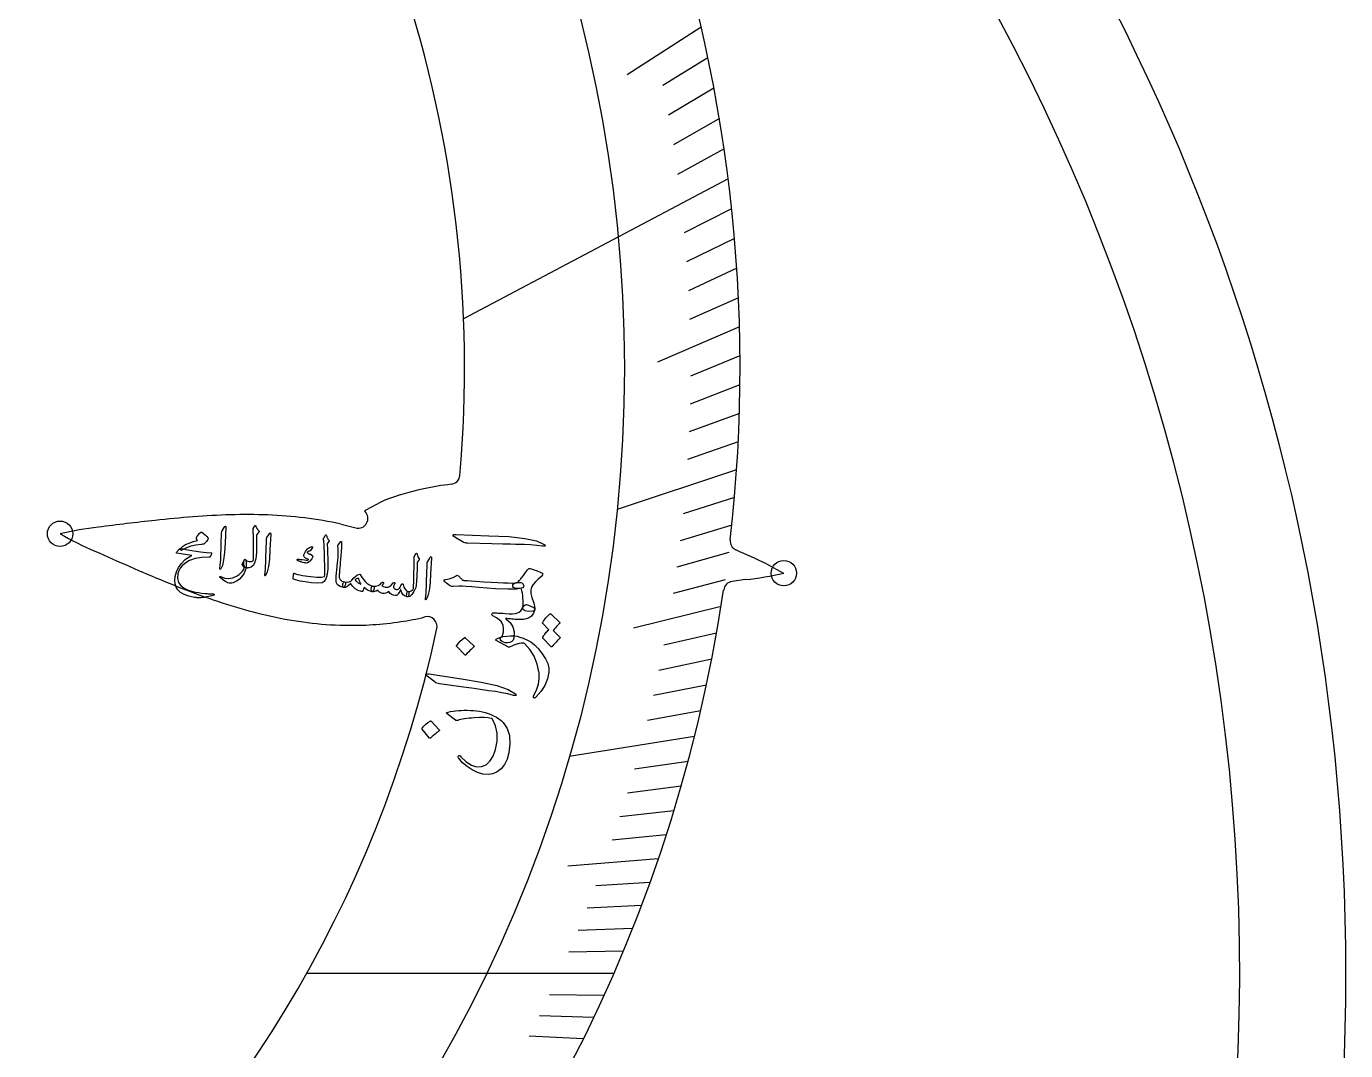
# Model space of a CAD drawing. Header units: millimetres. Extents: x -54 to 54, y -54 to 54.
# Drawn here: x 20.38 to 54, y -1.96 to 24.13 of the extents above; entities that cross this region are included whole.
import ezdxf

# ---------------------------------------------------------------- set-up
doc = ezdxf.new("R2010")
doc.units = ezdxf.units.MM
for name, color, linetype in [('CUT_INNER', 6, 'Continuous'), ('CUT_OUTER', 1, 'Continuous'), ('ENGRAVE', 7, 'Continuous'), ('ENGRAVE_FINE', 8, 'Continuous'), ('TEXT', 5, 'Continuous')]:
    doc.layers.add(name, color=color, linetype=linetype)

msp = doc.modelspace()

# ---------------------------------------------------------------- linework, layer by layer
at = {"layer": 'CUT_INNER'}
for points in [[(29.014, 11.775), (29.005, 11.784), (29.001, 11.788)], [(28.403, 11.45), (28.776, 11.355)], [(39.247, 10.437), (39.678, 10.206), (39.683, 10.203)], [(38.709, 10.038), (38.369, 9.994)]]:
    msp.add_lwpolyline(points, dxfattribs=at)
for centre, radius, start, end in [((0, 15.431), 31.549, 355.0235, 87.566), ((0, 0), 51.3, 291.4933, 58.0829), ((0.001, 15.431), 38.568, 353.4773, 45.9517), ((31.838, 6.459), 6.041, 95.9538, 102.6753), ((31.181, 12.716), 0.25, 276.9408, 354.9023), ((31.887, 5.798), 6.698, 101.8422, 110.7304), ((28.837, 11.598), 0.25, 255.794, 45.0551), ((32.031, 6.728), 5.897, 115.2392, 120.9133), ((30.345, -50.066), 61.974, 96.18505, 97.53532), ((27.103, -20.09), 31.823, 94.4545, 96.1963), ((26.179, -8.198), 19.896, 91.7006, 94.4626), ((26.01, -2.497), 14.192, 87.8666, 91.7006), ((26.121, 0.537), 11.156, 83.0197, 87.8581), ((26.317, 2.163), 9.518, 77.3428, 83.0024), ((23.107, 3.189), 8.232, 96.1998, 103.0784), ((25.345, 18.321), 8.211, 240.037, 246.9241), ((50.875, 74.256), 69.694, 245.63835, 246.44104), ((38.568, 11.022), 0.25, 173.4981, 245.8396), ((22.704, -24.788), 38.917, 64.8435, 66.1086), ((40.171, 49.614), 42.828, 246.3909, 247.6861), ((37.82, 18.222), 8.232, 276.1998, 283.0784), ((0, 15.431), 38.569, 271.9631, 351.5638), ((33.296, 32.845), 24.704, 247.672, 249.9042), ((38.401, 9.746), 0.25, 97.3264, 173.9531), ((30.51, 25.229), 16.595, 249.9002, 253.1912), ((29.314, 21.272), 12.461, 253.1952, 257.5371), ((28.827, 19.079), 10.215, 257.55, 262.8185), ((29.28, 13.896), 4.97, 277.4748, 284.6574), ((30.598, 8.845), 0.25, 347.8711, 104.0413), ((0, 15.43), 31.549, 272.4339, 347.8544), ((28.678, 17.919), 9.045, 262.8388, 268.8049), ((28.665, 17.37), 8.496, 268.8153, 278.542)]:
    msp.add_arc(centre, radius, start, end, dxfattribs=at)
at = {"layer": 'CUT_OUTER'}
msp.add_circle((0, 0), 54, dxfattribs=at)
at = {"layer": 'ENGRAVE'}
for points in [[(38.267, 20.248), (31.524, 16.68)], [(38.482, 12.836), (35.437, 11.821)], [(37.41, 6.045), (34.217, 5.529)], [(35.348, 0), (27.518, 0)]]:
    msp.add_lwpolyline(points, dxfattribs=at)
for centre, radius in [((0, 15.431), 35.621), ((21.243, 11.208), 0.324), ((39.684, 10.203), 0.324)]:
    msp.add_circle(centre, radius, dxfattribs=at)
at = {"layer": 'ENGRAVE_FINE'}
for points in [[(37.579, 24.115), (35.689, 22.903)], [(37.75, 23.336), (36.605, 22.628)], [(37.905, 22.56), (36.746, 21.87)], [(38.042, 21.786), (36.87, 21.115)], [(38.163, 21.015), (36.978, 20.363)], [(38.355, 19.485), (37.147, 18.871)], [(38.428, 18.726), (37.208, 18.131)], [(38.485, 17.971), (37.254, 17.396)], [(38.528, 17.222), (37.285, 16.666)], [(38.555, 16.477), (36.463, 15.583)], [(38.568, 15.737), (37.305, 15.222)], [(38.567, 15.003), (37.294, 14.508)], [(38.552, 14.275), (37.27, 13.8)], [(38.523, 13.553), (37.233, 13.098)], [(38.427, 12.127), (37.12, 11.714)], [(38.36, 11.423), (37.045, 11.031)], [(38.281, 10.726), (36.959, 10.356)], [(38.19, 10.036), (36.861, 9.687)], [(38.087, 9.353), (35.856, 8.805)], [(37.973, 8.677), (36.631, 8.37)], [(37.848, 8.008), (36.501, 7.723)], [(37.712, 7.346), (36.36, 7.083)], [(37.566, 6.692), (36.209, 6.45)], [(37.244, 5.406), (35.877, 5.208)], [(37.068, 4.774), (35.698, 4.598)], [(36.883, 4.15), (35.51, 3.996)], [(36.688, 3.534), (35.313, 3.401)], [(36.486, 2.925), (34.184, 2.741)], [(36.274, 2.325), (34.894, 2.236)], [(36.054, 1.732), (34.673, 1.665)], [(35.827, 1.147), (34.444, 1.102)], [(35.591, 0.569), (34.208, 0.547)], [(35.097, -0.561), (33.714, -0.539)], [(34.84, -1.115), (33.458, -1.071)], [(34.575, -1.661), (33.194, -1.594)]]:
    msp.add_lwpolyline(points, dxfattribs=at)
at = {"layer": 'TEXT'}
for points in [[(24.846, 10.935), (24.703, 10.92), (24.575, 10.892), (24.461, 10.851), (24.362, 10.797), (24.346, 10.788), (24.333, 10.784), (24.321, 10.785), (24.311, 10.79), (24.301, 10.806), (24.305, 10.827), (24.326, 10.852), (24.361, 10.88), (24.442, 10.93), (24.534, 10.971), (24.635, 11.006), (24.746, 11.032), (24.723, 11.081), (24.719, 11.093), (24.718, 11.104), (24.72, 11.115), (24.724, 11.126), (24.752, 11.165), (24.776, 11.197), (24.798, 11.221), (24.817, 11.239), (24.828, 11.247), (24.839, 11.251), (24.849, 11.25), (24.858, 11.244), (24.909, 11.205), (24.951, 11.169), (24.984, 11.136), (25.009, 11.106), (25.014, 11.097), (25.015, 11.086), (25.013, 11.074), (25.007, 11.06), (24.994, 11.038), (24.974, 11.013), (24.946, 10.983), (24.912, 10.95), (24.904, 10.945), (24.89, 10.941), (24.871, 10.938), (24.846, 10.935)], [(25.426, 11.366), (25.445, 11.393), (25.459, 11.401), (25.467, 11.391), (25.469, 11.363), (25.448, 10.972), (25.434, 10.732), (25.411, 10.542), (25.378, 10.402), (25.336, 10.313), (25.329, 10.306), (25.324, 10.302), (25.32, 10.302), (25.317, 10.306), (25.315, 10.311), (25.314, 10.317), (25.314, 10.325), (25.315, 10.333), (25.325, 10.402), (25.332, 10.474), (25.337, 10.552), (25.34, 10.634), (25.341, 10.655), (25.343, 10.713), (25.347, 10.807), (25.351, 10.938), (25.359, 11.228), (25.36, 11.243), (25.363, 11.257), (25.368, 11.27), (25.373, 11.28)], [(26.22, 11.414), (26.224, 11.413), (26.227, 11.41), (26.229, 11.405), (26.231, 11.399), (26.233, 11.39), (26.239, 11.379), (26.247, 11.364), (26.258, 11.345), (26.265, 11.336), (26.271, 11.326), (26.277, 11.318), (26.283, 11.309), (26.289, 11.3), (26.295, 11.293), (26.302, 11.285), (26.308, 11.279), (26.313, 11.27), (26.313, 11.259), (26.309, 11.248), (26.3, 11.235), (26.25, 11.179), (26.249, 11.158), (26.248, 11.131), (26.248, 11.1), (26.248, 11.064), (26.248, 11.023), (26.248, 10.976), (26.247, 10.925), (26.247, 10.868), (26.247, 10.811), (26.246, 10.759), (26.244, 10.712), (26.241, 10.669), (26.238, 10.631), (26.235, 10.597), (26.231, 10.567), (26.226, 10.543), (26.2, 10.46), (26.161, 10.398), (26.111, 10.357), (26.049, 10.337), (26.039, 10.336), (26.03, 10.335), (26.021, 10.334), (26.012, 10.335), (26.004, 10.335), (25.996, 10.336), (25.989, 10.337), (25.982, 10.339), (25.962, 10.349), (25.947, 10.367), (25.936, 10.394), (25.929, 10.429), (25.926, 10.466), (25.927, 10.498), (25.932, 10.525), (25.94, 10.548), (25.943, 10.552), (25.945, 10.554), (25.948, 10.556), (25.951, 10.556), (25.955, 10.555), (25.958, 10.553), (25.961, 10.551), (25.963, 10.548), (25.981, 10.531), (26.003, 10.518), (26.029, 10.509), (26.058, 10.503), (26.089, 10.502), (26.117, 10.504), (26.142, 10.51), (26.165, 10.52), (26.17, 10.567), (26.173, 10.658), (26.173, 10.79), (26.171, 10.966), (26.168, 11.161), (26.168, 11.187), (26.167, 11.211), (26.165, 11.235), (26.163, 11.257), (26.162, 11.268), (26.161, 11.278), (26.16, 11.287), (26.16, 11.295), (26.16, 11.302), (26.16, 11.308), (26.159, 11.313), (26.159, 11.317), (26.159, 11.325), (26.16, 11.333), (26.163, 11.339), (26.166, 11.345), (26.208, 11.408), (26.211, 11.411), (26.214, 11.413), (26.217, 11.414), (26.22, 11.414)], [(26.568, 11.197), (26.587, 11.223), (26.601, 11.232), (26.608, 11.222), (26.61, 11.194), (26.59, 10.802), (26.576, 10.562), (26.553, 10.373), (26.52, 10.233), (26.477, 10.143), (26.471, 10.136), (26.466, 10.133), (26.462, 10.133), (26.459, 10.136), (26.456, 10.141), (26.455, 10.148), (26.455, 10.155), (26.456, 10.164), (26.466, 10.232), (26.474, 10.305), (26.479, 10.382), (26.482, 10.464), (26.483, 10.486), (26.485, 10.544), (26.488, 10.638), (26.493, 10.768), (26.5, 11.059), (26.502, 11.074), (26.505, 11.088), (26.509, 11.1), (26.515, 11.111)], [(28.03, 11.16), (28.036, 11.142), (28.043, 11.124), (28.05, 11.108), (28.058, 11.092), (28.067, 11.077), (28.076, 11.063), (28.086, 11.05), (28.097, 11.037), (28.101, 11.031), (28.101, 11.024), (28.098, 11.016), (28.092, 11.008), (28.057, 10.964), (28.053, 10.96), (28.051, 10.956), (28.049, 10.952), (28.048, 10.95), (28.055, 10.818), (28.061, 10.699), (28.064, 10.594), (28.067, 10.5), (28.068, 10.42), (28.067, 10.353), (28.064, 10.299), (28.06, 10.258), (28.048, 10.181), (28.043, 10.156), (28.037, 10.132), (28.03, 10.108), (28.021, 10.084), (28.011, 10.06), (28, 10.036), (27.987, 10.012), (27.973, 9.989), (27.92, 9.959), (27.812, 9.949), (27.649, 9.96), (27.43, 9.991), (27.362, 10.003), (27.299, 10.017), (27.242, 10.031), (27.19, 10.046), (27.186, 10.048), (27.183, 10.052), (27.181, 10.056), (27.181, 10.061), (27.183, 10.086), (27.185, 10.108), (27.188, 10.128), (27.19, 10.145), (27.192, 10.161), (27.194, 10.175), (27.196, 10.187), (27.198, 10.197), (27.2, 10.203), (27.202, 10.206), (27.206, 10.206), (27.21, 10.204), (27.245, 10.187), (27.292, 10.172), (27.349, 10.158), (27.417, 10.145), (27.622, 10.115), (27.784, 10.101), (27.903, 10.103), (27.979, 10.122), (27.986, 10.17), (27.989, 10.258), (27.988, 10.387), (27.984, 10.557), (27.978, 10.727), (27.973, 10.856), (27.969, 10.943), (27.966, 10.989), (27.964, 11.002), (27.963, 11.014), (27.962, 11.025), (27.961, 11.035), (27.96, 11.044), (27.959, 11.053), (27.959, 11.06), (27.958, 11.066), (27.957, 11.08), (27.958, 11.092), (27.962, 11.104), (27.968, 11.114), (28.007, 11.17), (28.01, 11.174), (28.013, 11.176), (28.016, 11.177), (28.019, 11.176), (28.023, 11.173), (28.025, 11.17), (28.028, 11.165), (28.03, 11.16)], [(31.328, 11.103), (31.27, 11.142), (31.251, 11.17), (31.272, 11.186), (31.333, 11.191), (32.167, 11.154), (32.68, 11.133), (33.086, 11.09), (33.385, 11.024), (33.578, 10.935), (33.592, 10.922), (33.6, 10.911), (33.6, 10.902), (33.593, 10.895), (33.582, 10.89), (33.569, 10.888), (33.552, 10.887), (33.534, 10.889), (33.388, 10.909), (33.232, 10.923), (33.067, 10.932), (32.892, 10.935), (32.846, 10.937), (32.723, 10.94), (32.522, 10.946), (32.243, 10.953), (31.624, 10.967), (31.591, 10.97), (31.562, 10.976), (31.535, 10.984), (31.512, 10.996)], [(24.447, 10.808), (24.648, 10.771), (24.823, 10.744), (24.971, 10.728), (25.093, 10.722), (25.096, 10.722), (25.099, 10.721), (25.102, 10.72), (25.104, 10.718), (25.105, 10.715), (25.106, 10.713), (25.105, 10.709), (25.105, 10.706), (25.099, 10.692), (25.094, 10.679), (25.09, 10.668), (25.085, 10.657), (25.081, 10.648), (25.077, 10.64), (25.074, 10.633), (25.07, 10.627), (25.064, 10.618), (25.057, 10.612), (25.049, 10.608), (25.042, 10.607), (24.855, 10.601), (24.689, 10.573), (24.544, 10.523), (24.42, 10.45), (24.354, 10.394), (24.303, 10.333), (24.267, 10.265), (24.246, 10.191), (24.238, 10.071), (24.262, 9.969), (24.318, 9.885), (24.407, 9.818), (24.454, 9.795), (24.506, 9.774), (24.564, 9.754), (24.628, 9.737), (24.696, 9.722), (24.77, 9.708), (24.849, 9.697), (24.933, 9.687), (24.962, 9.684), (24.992, 9.682), (25.021, 9.68), (25.049, 9.678), (25.077, 9.676), (25.104, 9.675), (25.13, 9.674), (25.156, 9.673), (25.163, 9.672), (25.169, 9.67), (25.171, 9.665), (25.171, 9.658), (25.169, 9.65), (25.167, 9.645), (25.163, 9.641), (25.159, 9.639), (25.111, 9.627), (25.067, 9.616), (25.025, 9.607), (24.985, 9.599), (24.949, 9.592), (24.915, 9.587), (24.884, 9.582), (24.855, 9.579), (24.829, 9.578), (24.803, 9.577), (24.779, 9.576), (24.754, 9.577), (24.731, 9.577), (24.708, 9.579), (24.686, 9.582), (24.665, 9.585), (24.52, 9.618), (24.401, 9.661), (24.309, 9.714), (24.243, 9.776), (24.198, 9.849), (24.172, 9.93), (24.163, 10.019), (24.172, 10.117), (24.206, 10.235), (24.26, 10.346), (24.335, 10.45), (24.431, 10.548), (24.467, 10.577), (24.507, 10.603), (24.551, 10.628), (24.599, 10.65), (24.219, 10.71), (24.21, 10.715), (24.207, 10.723), (24.21, 10.733), (24.219, 10.745), (24.235, 10.763), (24.249, 10.779), (24.262, 10.793), (24.273, 10.805), (24.283, 10.815), (24.291, 10.824), (24.298, 10.83), (24.303, 10.834), (24.313, 10.834), (24.341, 10.829), (24.385, 10.82), (24.447, 10.808)], [(27.665, 10.88), (27.667, 10.879), (27.67, 10.877), (27.672, 10.875), (27.673, 10.872), (27.673, 10.869), (27.673, 10.867), (27.672, 10.864), (27.671, 10.861), (27.626, 10.782), (27.621, 10.774), (27.616, 10.768), (27.61, 10.765), (27.605, 10.763), (27.585, 10.76), (27.567, 10.755), (27.552, 10.748), (27.539, 10.739), (27.536, 10.733), (27.538, 10.727), (27.545, 10.719), (27.557, 10.71), (27.566, 10.706), (27.574, 10.702), (27.583, 10.698), (27.593, 10.694), (27.602, 10.69), (27.613, 10.686), (27.624, 10.683), (27.635, 10.68), (27.672, 10.657), (27.68, 10.621), (27.658, 10.571), (27.606, 10.508), (27.586, 10.49), (27.567, 10.477), (27.549, 10.468), (27.532, 10.463), (27.514, 10.462), (27.489, 10.464), (27.459, 10.469), (27.422, 10.478), (27.403, 10.483), (27.385, 10.488), (27.368, 10.493), (27.352, 10.499), (27.338, 10.506), (27.324, 10.512), (27.311, 10.518), (27.3, 10.523), (27.293, 10.529), (27.288, 10.534), (27.285, 10.54), (27.285, 10.546), (27.287, 10.552), (27.291, 10.556), (27.296, 10.558), (27.303, 10.558), (27.325, 10.556), (27.35, 10.554), (27.378, 10.551), (27.409, 10.547), (27.467, 10.54), (27.512, 10.537), (27.546, 10.538), (27.566, 10.542), (27.569, 10.543), (27.571, 10.545), (27.571, 10.548), (27.571, 10.552), (27.57, 10.555), (27.568, 10.557), (27.564, 10.56), (27.559, 10.562), (27.515, 10.58), (27.497, 10.588), (27.482, 10.598), (27.47, 10.608), (27.46, 10.62), (27.453, 10.633), (27.449, 10.647), (27.45, 10.66), (27.454, 10.673), (27.496, 10.757), (27.545, 10.82), (27.601, 10.861), (27.665, 10.88)], [(28.396, 11.006), (28.4, 11.01), (28.403, 11.013), (28.406, 11.014), (28.409, 11.014), (28.412, 11.011), (28.414, 11.004), (28.416, 10.994), (28.416, 10.979), (28.412, 10.859), (28.406, 10.749), (28.4, 10.648), (28.392, 10.556), (28.384, 10.477), (28.378, 10.407), (28.372, 10.345), (28.366, 10.291), (28.362, 10.245), (28.359, 10.207), (28.356, 10.178), (28.354, 10.156), (28.358, 10.09), (28.382, 10.039), (28.425, 10.001), (28.488, 9.979), (28.506, 9.971), (28.515, 9.958), (28.518, 9.94), (28.513, 9.917), (28.5, 9.881), (28.488, 9.855), (28.477, 9.841), (28.467, 9.837), (28.378, 9.862), (28.316, 9.908), (28.282, 9.975), (28.275, 10.062), (28.278, 10.102), (28.282, 10.143), (28.285, 10.184), (28.289, 10.225), (28.293, 10.265), (28.297, 10.306), (28.302, 10.347), (28.306, 10.389), (28.315, 10.467), (28.321, 10.538), (28.325, 10.601), (28.327, 10.657), (28.327, 10.71), (28.326, 10.767), (28.325, 10.828), (28.323, 10.893), (28.323, 10.904), (28.325, 10.915), (28.328, 10.924), (28.334, 10.931)], [(25.964, 10.548), (25.974, 10.527), (25.981, 10.504), (25.986, 10.476), (25.988, 10.446), (25.988, 10.414), (25.986, 10.382), (25.982, 10.35), (25.975, 10.318), (25.966, 10.285), (25.951, 10.248), (25.93, 10.207), (25.904, 10.161), (25.861, 10.099), (25.811, 10.047), (25.754, 10.005), (25.691, 9.972), (25.657, 9.96), (25.622, 9.952), (25.587, 9.948), (25.551, 9.949), (25.508, 9.96), (25.455, 9.988), (25.392, 10.031), (25.319, 10.091), (25.315, 10.096), (25.312, 10.101), (25.312, 10.106), (25.312, 10.112), (25.315, 10.116), (25.319, 10.118), (25.325, 10.118), (25.332, 10.115), (25.438, 10.076), (25.543, 10.066), (25.648, 10.086), (25.754, 10.136), (25.803, 10.17), (25.847, 10.209), (25.887, 10.251), (25.923, 10.298), (25.927, 10.306), (25.93, 10.315), (25.931, 10.325), (25.932, 10.337), (25.928, 10.352), (25.92, 10.372), (25.906, 10.394), (25.886, 10.421), (25.884, 10.425), (25.884, 10.43), (25.885, 10.435), (25.888, 10.441), (25.942, 10.548), (25.944, 10.552), (25.947, 10.554), (25.95, 10.556), (25.953, 10.556), (25.956, 10.555), (25.96, 10.553), (25.962, 10.551), (25.964, 10.548)], [(30.27, 10.631), (30.284, 10.655), (30.296, 10.675), (30.304, 10.689), (30.309, 10.698), (30.312, 10.704), (30.317, 10.708), (30.321, 10.71), (30.326, 10.71), (30.332, 10.708), (30.337, 10.704), (30.34, 10.699), (30.341, 10.691), (30.35, 10.656), (30.361, 10.623), (30.375, 10.593), (30.392, 10.567), (30.397, 10.558), (30.397, 10.549), (30.393, 10.54), (30.385, 10.531), (30.343, 10.487), (30.342, 10.465), (30.342, 10.443), (30.341, 10.421), (30.34, 10.4), (30.34, 10.38), (30.339, 10.36), (30.338, 10.34), (30.338, 10.32), (30.334, 10.14), (30.326, 10), (30.316, 9.9), (30.304, 9.839), (30.258, 9.733), (30.207, 9.657), (30.151, 9.611), (30.09, 9.596), (30.089, 9.596), (30.087, 9.597), (30.086, 9.597), (30.084, 9.597), (30.076, 9.607), (30.073, 9.628), (30.075, 9.66), (30.082, 9.703), (30.086, 9.719), (30.092, 9.73), (30.101, 9.736), (30.111, 9.738), (30.153, 9.74), (30.188, 9.749), (30.218, 9.766), (30.242, 9.791), (30.245, 9.824), (30.248, 9.862), (30.251, 9.904), (30.253, 9.952), (30.255, 10.003), (30.257, 10.059), (30.259, 10.12), (30.26, 10.184), (30.261, 10.247), (30.263, 10.304), (30.264, 10.355), (30.264, 10.399), (30.265, 10.437), (30.265, 10.468), (30.266, 10.493), (30.267, 10.511), (30.264, 10.603), (30.265, 10.612), (30.266, 10.62), (30.268, 10.626), (30.27, 10.631)], [(30.663, 10.589), (30.682, 10.616), (30.696, 10.624), (30.703, 10.614), (30.706, 10.586), (30.685, 10.195), (30.671, 9.955), (30.648, 9.765), (30.615, 9.625), (30.572, 9.536), (30.566, 9.529), (30.561, 9.525), (30.557, 9.525), (30.554, 9.529), (30.552, 9.534), (30.55, 9.54), (30.55, 9.548), (30.551, 9.557), (30.561, 9.625), (30.569, 9.698), (30.574, 9.775), (30.576, 9.857), (30.578, 9.878), (30.58, 9.936), (30.583, 10.03), (30.588, 10.161), (30.596, 10.451), (30.597, 10.466), (30.6, 10.48), (30.604, 10.493), (30.61, 10.504)], [(28.877, 10.178), (28.881, 10.179), (28.885, 10.179), (28.888, 10.177), (28.89, 10.173), (28.915, 10.127), (28.944, 10.081), (28.979, 10.035), (29.018, 9.99), (29.062, 9.948), (29.11, 9.914), (29.163, 9.888), (29.219, 9.87), (29.232, 9.865), (29.24, 9.856), (29.244, 9.843), (29.243, 9.826), (29.234, 9.782), (29.224, 9.751), (29.212, 9.733), (29.198, 9.728), (29.145, 9.741), (29.092, 9.764), (29.039, 9.797), (28.988, 9.84), (28.977, 9.801), (28.969, 9.773), (28.961, 9.753), (28.954, 9.744), (28.947, 9.739), (28.939, 9.736), (28.931, 9.735), (28.922, 9.736), (28.839, 9.763), (28.766, 9.806), (28.704, 9.863), (28.651, 9.935), (28.649, 9.938), (28.646, 9.939), (28.643, 9.938), (28.64, 9.935), (28.593, 9.889), (28.548, 9.857), (28.507, 9.84), (28.467, 9.837), (28.459, 9.839), (28.454, 9.845), (28.45, 9.854), (28.447, 9.866), (28.445, 9.899), (28.447, 9.927), (28.453, 9.95), (28.464, 9.966), (28.47, 9.972), (28.477, 9.976), (28.483, 9.978), (28.488, 9.979), (28.556, 9.975), (28.611, 9.982), (28.652, 9.999), (28.681, 10.027), (28.727, 10.085), (28.775, 10.13), (28.825, 10.161), (28.877, 10.178)], [(31.824, 10), (32.038, 9.985), (32.229, 9.972), (32.396, 9.963), (32.54, 9.956), (32.66, 9.953), (32.755, 9.952), (32.827, 9.954), (32.874, 9.959), (32.936, 9.967), (32.985, 9.963), (33.022, 9.946), (33.047, 9.916), (33.057, 9.883), (33.053, 9.855), (33.033, 9.833), (32.999, 9.817), (32.875, 9.799), (32.653, 9.796), (32.334, 9.808), (31.916, 9.836), (31.737, 9.852), (31.594, 9.864), (31.487, 9.871), (31.416, 9.875), (31.256, 9.867), (31.228, 9.867), (31.203, 9.87), (31.181, 9.877), (31.163, 9.887), (31.12, 9.922), (31.086, 9.95), (31.062, 9.97), (31.049, 9.982), (31.029, 10.005), (31.024, 10.022), (31.032, 10.034), (31.055, 10.04), (31.118, 10.047), (31.186, 10.066), (31.258, 10.096), (31.334, 10.139), (31.349, 10.147), (31.363, 10.149), (31.377, 10.146), (31.389, 10.137), (31.403, 10.123), (31.417, 10.11), (31.429, 10.098), (31.441, 10.087), (31.451, 10.076), (31.461, 10.066), (31.47, 10.057), (31.477, 10.049), (31.491, 10.037), (31.505, 10.028), (31.519, 10.022), (31.534, 10.02), (31.568, 10.018), (31.627, 10.014), (31.713, 10.008), (31.824, 10)], [(32.779, 9.864), (32.783, 9.904), (32.798, 9.934), (32.825, 9.952), (32.864, 9.96), (32.884, 9.964), (32.904, 9.974), (32.924, 9.99), (32.945, 10.013), (32.957, 10.027), (32.97, 10.043), (32.984, 10.061), (32.999, 10.08), (33.016, 10.101), (33.033, 10.123), (33.05, 10.147), (33.068, 10.173), (33.101, 10.221), (33.128, 10.258), (33.151, 10.286), (33.167, 10.303), (33.181, 10.314), (33.195, 10.32), (33.208, 10.322), (33.221, 10.319), (33.319, 10.289), (33.403, 10.26), (33.472, 10.232), (33.527, 10.205), (33.533, 10.199), (33.537, 10.191), (33.539, 10.181), (33.538, 10.168), (33.535, 10.152), (33.531, 10.14), (33.526, 10.131), (33.521, 10.125), (33.428, 10.051), (33.354, 9.98), (33.297, 9.912), (33.259, 9.846), (33.241, 9.776), (33.242, 9.688), (33.263, 9.583), (33.302, 9.46), (33.321, 9.401), (33.334, 9.35), (33.339, 9.308), (33.337, 9.275), (33.332, 9.259), (33.321, 9.248), (33.306, 9.24), (33.285, 9.235), (33.171, 9.228), (33.092, 9.241), (33.047, 9.275), (33.037, 9.33), (33.04, 9.386), (33.042, 9.443), (33.041, 9.503), (33.037, 9.563), (33.031, 9.626), (33.023, 9.69), (33.011, 9.755), (32.996, 9.821), (32.902, 9.816), (32.835, 9.822), (32.794, 9.838), (32.779, 9.864)], [(28.853, 10.063), (28.852, 10.065), (28.849, 10.066), (28.846, 10.067), (28.843, 10.068), (28.82, 10.064), (28.8, 10.058), (28.783, 10.05), (28.769, 10.038), (28.765, 10.033), (28.764, 10.029), (28.765, 10.025), (28.768, 10.021), (28.781, 10.007), (28.794, 9.994), (28.809, 9.982), (28.824, 9.97), (28.84, 9.958), (28.857, 9.948), (28.874, 9.938), (28.893, 9.928), (28.898, 9.926), (28.901, 9.925), (28.904, 9.925), (28.906, 9.926), (28.907, 9.928), (28.907, 9.93), (28.906, 9.933), (28.904, 9.936), (28.897, 9.949), (28.891, 9.962), (28.885, 9.977), (28.878, 9.992), (28.872, 10.009), (28.865, 10.026), (28.859, 10.044), (28.853, 10.063)], [(29.436, 9.954), (29.442, 9.962), (29.448, 9.968), (29.454, 9.972), (29.461, 9.974), (29.467, 9.975), (29.473, 9.973), (29.478, 9.969), (29.482, 9.963), (29.484, 9.956), (29.484, 9.947), (29.481, 9.938), (29.475, 9.927), (29.471, 9.922), (29.467, 9.916), (29.463, 9.911), (29.46, 9.905), (29.456, 9.899), (29.452, 9.893), (29.447, 9.888), (29.443, 9.882), (29.527, 9.846), (29.602, 9.845), (29.668, 9.878), (29.724, 9.945), (29.73, 9.953), (29.736, 9.959), (29.742, 9.963), (29.748, 9.965), (29.754, 9.966), (29.76, 9.964), (29.765, 9.961), (29.769, 9.956), (29.772, 9.949), (29.772, 9.942), (29.77, 9.933), (29.766, 9.924), (29.754, 9.902), (29.746, 9.883), (29.741, 9.868), (29.74, 9.856), (29.742, 9.838), (29.752, 9.822), (29.768, 9.809), (29.791, 9.798), (29.816, 9.791), (29.838, 9.79), (29.858, 9.793), (29.875, 9.802), (29.891, 9.818), (29.907, 9.843), (29.925, 9.878), (29.944, 9.922), (29.947, 9.927), (29.951, 9.931), (29.957, 9.932), (29.965, 9.932), (29.973, 9.93), (29.979, 9.926), (29.983, 9.922), (29.985, 9.916), (30.006, 9.847), (30.035, 9.794), (30.07, 9.757), (30.113, 9.738), (30.122, 9.732), (30.128, 9.722), (30.132, 9.708), (30.133, 9.689), (30.133, 9.669), (30.131, 9.652), (30.127, 9.636), (30.122, 9.622), (30.115, 9.61), (30.107, 9.601), (30.1, 9.597), (30.092, 9.596), (30.033, 9.614), (29.986, 9.651), (29.95, 9.706), (29.926, 9.78), (29.925, 9.784), (29.923, 9.785), (29.921, 9.784), (29.918, 9.781), (29.897, 9.738), (29.878, 9.704), (29.861, 9.677), (29.846, 9.658), (29.83, 9.645), (29.814, 9.637), (29.797, 9.632), (29.779, 9.631), (29.727, 9.642), (29.683, 9.664), (29.649, 9.696), (29.623, 9.739), (29.585, 9.713), (29.546, 9.695), (29.505, 9.688), (29.461, 9.689), (29.42, 9.699), (29.386, 9.716), (29.358, 9.74), (29.336, 9.771), (29.301, 9.748), (29.266, 9.734), (29.231, 9.727), (29.196, 9.729), (29.184, 9.737), (29.176, 9.759), (29.173, 9.793), (29.176, 9.839), (29.179, 9.853), (29.188, 9.863), (29.2, 9.869), (29.217, 9.87), (29.29, 9.871), (29.351, 9.885), (29.399, 9.913), (29.436, 9.954)], [(32.249, 9.169), (32.258, 9.182), (32.27, 9.191), (32.288, 9.195), (32.309, 9.195), (32.324, 9.194), (32.345, 9.193), (32.371, 9.191), (32.403, 9.188), (32.441, 9.186), (32.484, 9.183), (32.532, 9.18), (32.586, 9.176), (32.688, 9.17), (32.775, 9.171), (32.846, 9.178), (32.9, 9.192), (32.945, 9.213), (32.982, 9.243), (33.013, 9.283), (33.037, 9.33), (33.061, 9.374), (33.092, 9.399), (33.132, 9.405), (33.179, 9.391), (33.251, 9.357), (33.302, 9.327), (33.331, 9.3), (33.338, 9.278), (33.307, 9.181), (33.254, 9.107), (33.179, 9.056), (33.083, 9.028), (33.054, 9.025), (33.023, 9.022), (32.99, 9.021), (32.955, 9.019), (32.919, 9.019), (32.88, 9.021), (32.839, 9.023), (32.796, 9.028), (32.754, 9.033), (32.717, 9.037), (32.685, 9.04), (32.657, 9.043), (32.634, 9.045), (32.617, 9.047), (32.605, 9.048), (32.599, 9.049), (32.596, 9.049), (32.594, 9.049), (32.594, 9.048), (32.594, 9.046), (32.595, 9.044), (32.597, 9.041), (32.601, 9.038), (32.607, 9.034), (32.714, 8.943), (32.782, 8.833), (32.813, 8.705), (32.805, 8.559), (32.785, 8.5), (32.752, 8.458), (32.704, 8.434), (32.641, 8.426), (32.587, 8.431), (32.543, 8.442), (32.508, 8.458), (32.483, 8.481), (32.467, 8.505), (32.461, 8.527), (32.464, 8.547), (32.477, 8.565), (32.492, 8.58), (32.503, 8.593), (32.511, 8.605), (32.515, 8.616), (32.538, 8.711), (32.545, 8.796), (32.536, 8.869), (32.51, 8.932), (32.481, 8.971), (32.432, 9.015), (32.361, 9.065), (32.27, 9.12), (32.256, 9.13), (32.248, 9.141), (32.245, 9.154), (32.249, 9.169)], [(33.543, 8.918), (33.539, 8.923), (33.538, 8.929), (33.539, 8.937), (33.541, 8.946), (33.56, 8.977), (33.58, 9.008), (33.601, 9.036), (33.623, 9.064), (33.646, 9.09), (33.67, 9.116), (33.697, 9.14), (33.724, 9.164), (33.732, 9.168), (33.74, 9.169), (33.748, 9.167), (33.755, 9.162), (33.977, 8.948), (33.98, 8.943), (33.979, 8.936), (33.974, 8.928), (33.965, 8.918), (33.957, 8.912), (33.946, 8.901), (33.932, 8.886), (33.915, 8.867), (33.894, 8.843), (33.87, 8.814), (33.842, 8.781), (33.81, 8.744), (33.98, 8.573), (33.985, 8.566), (33.985, 8.558), (33.98, 8.549), (33.97, 8.539), (33.961, 8.531), (33.948, 8.517), (33.93, 8.499), (33.908, 8.476), (33.882, 8.447), (33.85, 8.413), (33.814, 8.373), (33.773, 8.327), (33.767, 8.323), (33.762, 8.322), (33.757, 8.323), (33.753, 8.328), (33.545, 8.547), (33.541, 8.552), (33.54, 8.558), (33.541, 8.566), (33.544, 8.575), (33.559, 8.602), (33.575, 8.628), (33.592, 8.653), (33.611, 8.676), (33.631, 8.698), (33.651, 8.72), (33.673, 8.74), (33.695, 8.759)], [(31.351, 8.334), (31.348, 8.338), (31.347, 8.345), (31.348, 8.352), (31.351, 8.361), (31.391, 8.417), (31.436, 8.469), (31.485, 8.515), (31.54, 8.558), (31.548, 8.561), (31.555, 8.562), (31.562, 8.56), (31.568, 8.555), (31.786, 8.348), (31.791, 8.341), (31.791, 8.333), (31.786, 8.325), (31.776, 8.316), (31.767, 8.308), (31.754, 8.296), (31.736, 8.279), (31.714, 8.258), (31.687, 8.232), (31.656, 8.201), (31.619, 8.164), (31.578, 8.123), (31.572, 8.117), (31.566, 8.115), (31.561, 8.116), (31.557, 8.121)], [(33.365, 7.042), (33.356, 7.033), (33.346, 7.027), (33.337, 7.023), (33.329, 7.022), (33.322, 7.023), (33.316, 7.027), (33.31, 7.032), (33.305, 7.039), (33.303, 7.046), (33.303, 7.054), (33.305, 7.064), (33.31, 7.074), (33.384, 7.224), (33.432, 7.372), (33.453, 7.517), (33.448, 7.658), (33.399, 7.884), (33.321, 8.085), (33.212, 8.259), (33.075, 8.407), (33.072, 8.409), (33.07, 8.411), (33.068, 8.413), (33.066, 8.414), (33.065, 8.415), (33.063, 8.416), (33.061, 8.417), (33.06, 8.417), (32.991, 8.421), (32.906, 8.405), (32.806, 8.371), (32.691, 8.317), (32.684, 8.316), (32.678, 8.316), (32.674, 8.317), (32.67, 8.318), (32.352, 8.488), (32.342, 8.501), (32.355, 8.518), (32.39, 8.538), (32.448, 8.561), (32.534, 8.587), (32.626, 8.602), (32.724, 8.608), (32.828, 8.603), (32.886, 8.594), (32.956, 8.575), (33.039, 8.546), (33.134, 8.507), (33.234, 8.452), (33.334, 8.374), (33.432, 8.273), (33.53, 8.149), (33.613, 8.02), (33.668, 7.898), (33.696, 7.786), (33.698, 7.683), (33.66, 7.509), (33.593, 7.344), (33.494, 7.188), (33.365, 7.042)], [(30.628, 7.554), (30.575, 7.599), (30.56, 7.629), (30.583, 7.642), (30.643, 7.64), (31.469, 7.509), (31.975, 7.429), (32.373, 7.34), (32.663, 7.24), (32.844, 7.13), (32.858, 7.115), (32.864, 7.103), (32.863, 7.094), (32.855, 7.088), (32.844, 7.085), (32.83, 7.084), (32.814, 7.085), (32.795, 7.089), (32.653, 7.125), (32.5, 7.157), (32.337, 7.185), (32.163, 7.208), (32.118, 7.215), (31.996, 7.232), (31.797, 7.261), (31.521, 7.3), (30.907, 7.384), (30.875, 7.391), (30.846, 7.4), (30.821, 7.412), (30.799, 7.426)], [(30.469, 6.226), (30.466, 6.231), (30.465, 6.237), (30.466, 6.245), (30.47, 6.253), (30.514, 6.306), (30.562, 6.354), (30.615, 6.396), (30.672, 6.434), (30.68, 6.437), (30.688, 6.437), (30.694, 6.435), (30.699, 6.429), (30.903, 6.208), (30.907, 6.201), (30.907, 6.194), (30.901, 6.186), (30.891, 6.178), (30.881, 6.171), (30.867, 6.16), (30.849, 6.145), (30.825, 6.125), (30.797, 6.102), (30.763, 6.073), (30.724, 6.04), (30.681, 6.001), (30.674, 5.996), (30.668, 5.995), (30.663, 5.996), (30.659, 6.001)], [(31.128, 6.665), (31.19, 6.676), (31.255, 6.686), (31.322, 6.694), (31.392, 6.701), (31.464, 6.707), (31.538, 6.709), (31.616, 6.709), (31.697, 6.707), (31.776, 6.703), (31.854, 6.695), (31.93, 6.683), (32.005, 6.668), (32.078, 6.65), (32.15, 6.628), (32.22, 6.602), (32.29, 6.572), (32.361, 6.535), (32.425, 6.494), (32.482, 6.449), (32.531, 6.399), (32.632, 6.247), (32.691, 6.067), (32.706, 5.859), (32.678, 5.624), (32.633, 5.461), (32.569, 5.326), (32.486, 5.219), (32.383, 5.14), (32.269, 5.093), (32.147, 5.075), (32.017, 5.086), (31.879, 5.125), (31.741, 5.19), (31.615, 5.274), (31.501, 5.375), (31.398, 5.496), (31.388, 5.513), (31.384, 5.528), (31.386, 5.54), (31.394, 5.55), (31.408, 5.557), (31.423, 5.556), (31.439, 5.546), (31.458, 5.526), (31.593, 5.396), (31.725, 5.31), (31.854, 5.27), (31.981, 5.276), (32.096, 5.323), (32.194, 5.411), (32.276, 5.539), (32.342, 5.707), (32.383, 5.921), (32.383, 6.123), (32.342, 6.311), (32.259, 6.485), (32.255, 6.489), (32.25, 6.493), (32.242, 6.497), (32.231, 6.5), (32.148, 6.518), (32.047, 6.527), (31.93, 6.527), (31.796, 6.519), (31.727, 6.512), (31.664, 6.505), (31.604, 6.498), (31.55, 6.491), (31.5, 6.482), (31.454, 6.473), (31.414, 6.463), (31.378, 6.453), (31.36, 6.448), (31.344, 6.447), (31.33, 6.45), (31.319, 6.456), (31.104, 6.62), (31.093, 6.633), (31.093, 6.645), (31.105, 6.656), (31.128, 6.665)]]:
    msp.add_lwpolyline(points, close=True, dxfattribs=at)

doc.saveas('drawing.dxf')
